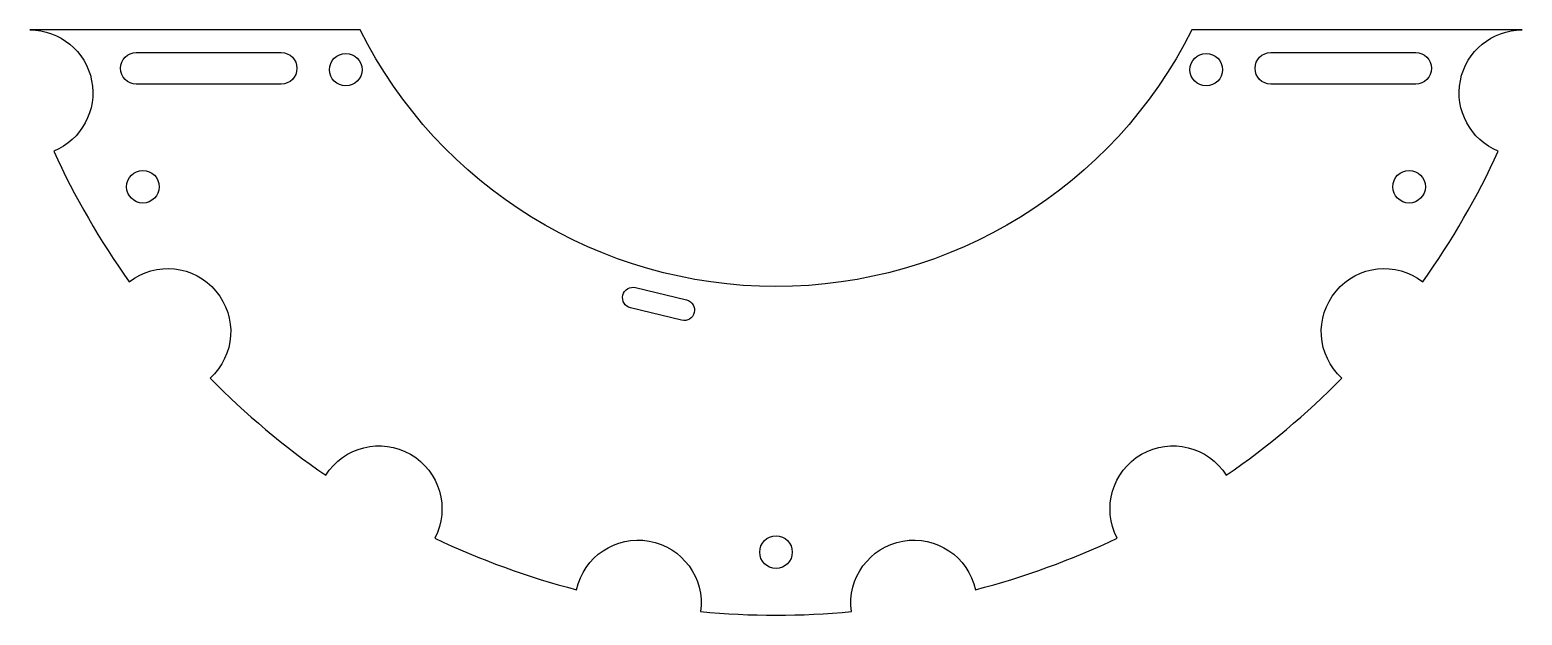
# Model space of a CAD drawing. Header units: millimetres. Extents: x -71 to 71, y -76 to -20.
import ezdxf

# ---------------------------------------------------------------- set-up
doc = ezdxf.new("R2010")
doc.units = ezdxf.units.MM

msp = doc.modelspace()

# ---------------------------------------------------------------- linework, layer by layer
for points in [[(68.77, -31.41, -0.822329), (71.04, -19.86), (39.6, -19.86, -0.617246), (-39.6, -19.86), (-71.04, -19.86, -0.822329), (-68.77, -31.41, 0.047609), (-61.58, -43.85, -0.961074), (-53.88, -53.03, 0.047609), (-42.87, -62.27, -0.961074), (-32.49, -68.26, 0.047609), (-18.99, -73.18, -0.961074), (-7.18, -75.26, 0.047609), (7.18, -75.26, -0.961074), (18.99, -73.18, 0.047609), (32.49, -68.26, -0.961074), (42.87, -62.27, 0.047609), (53.88, -53.03, -0.961074), (61.58, -43.85, 0.047609)], [(-47.11, -25.02), (-60.91, -25.02, -1), (-60.91, -22.02), (-47.11, -22.02, -1)], [(60.91, -25.02), (47.11, -25.02, -1), (47.11, -22.02), (60.91, -22.02, -1)], [(-8.99, -47.52), (-13.85, -46.34, -1), (-13.37, -44.4), (-8.51, -45.58, -1)]]:
    msp.add_lwpolyline(points, format="xyb", close=True)
for centre in [(-40.96, -23.65), (40.96, -23.65), (-60.28, -34.8), (60.28, -34.8), (0, -69.6)]:
    msp.add_circle(centre, 1.55)

doc.saveas('drawing.dxf')
